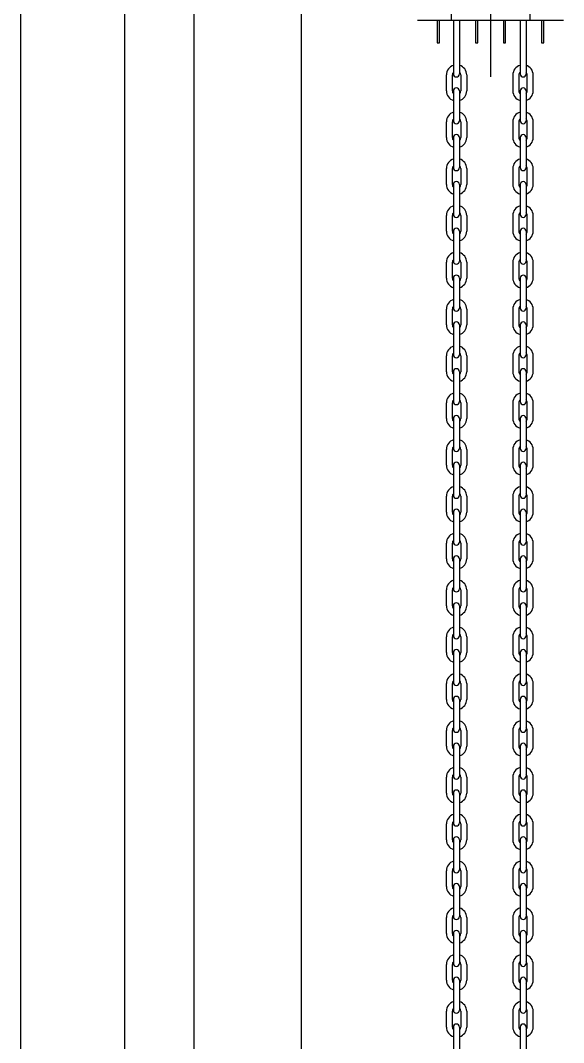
# Model space of a CAD drawing. Header units: millimetres. Extents: x 34479 to 326239, y 111570 to 168880.
# Drawn here: x 186574.2 to 186695.1, y 166955.7 to 167183.5 of the extents above; entities that cross this region are included whole.
import ezdxf

# ---------------------------------------------------------------- set-up
doc = ezdxf.new("R2010")
doc.units = ezdxf.units.MM
doc.header["$LTSCALE"] = 100
doc.header["$MEASUREMENT"] = 0
doc.layers.get('0').update_dxf_attribs({"linetype": 'CONTINUOUS'})
doc.layers.add('OHD Frame', color=2, linetype='CONTINUOUS')

msp = doc.modelspace()

# ---------------------------------------------------------------- linework, layer by layer
at = {"color": 1}
msp.add_line((186678.89, 167412.35, 0), (186678.89, 167170.9, 0), dxfattribs=at)
at = {"color": 3}
for p, q in [((186597.45, 163432.59, 0), (186597.45, 167289.71, 0)), ((186612.85, 163432.59, 0), (186612.85, 167289.71, 0))]:
    msp.add_line(p, q, dxfattribs=at)
at = {"color": 0}
for p, q in [((186670.14, 167217.98, 0), (186670.14, 167183.48, 0)), ((186687.64, 167217.98, 0), (186687.64, 167183.48, 0)), ((186695.14, 167183.48, 0), (186662.64, 167183.48, 0))]:
    msp.add_line(p, q, dxfattribs=at)
at = {"color": 7, "linetype": 'Continuous'}
for p, q in [((186670.61, 167183.48, 0), (186670.61, 167171.55, 0)), ((186671.94, 167183.48, 0), (186671.94, 167171.55, 0)), ((186685.48, 167183.48, 0), (186685.48, 167171.55, 0)), ((186686.82, 167183.48, 0), (186686.82, 167171.55, 0)), ((186669.04, 167167.78, 0), (186669.04, 167171.32, 0)), ((186670.38, 167167.78, 0), (186670.38, 167171.32, 0)), ((186672.24, 167171.32, 0), (186672.24, 167167.78, 0)), ((186673.58, 167171.32, 0), (186673.58, 167167.78, 0)), ((186683.85, 167171.32, 0), (186683.85, 167167.78, 0)), ((186685.18, 167171.32, 0), (186685.18, 167167.78, 0)), ((186687.05, 167167.78, 0), (186687.05, 167171.32, 0)), ((186688.38, 167167.78, 0), (186688.38, 167171.32, 0)), ((186670.61, 167167.78, 0), (186670.61, 167161.12, 0)), ((186671.94, 167167.78, 0), (186671.94, 167161.12, 0)), ((186685.48, 167167.78, 0), (186685.48, 167161.12, 0)), ((186686.82, 167167.78, 0), (186686.82, 167161.12, 0)), ((186669.04, 167157.35, 0), (186669.04, 167160.88, 0)), ((186670.38, 167157.35, 0), (186670.38, 167160.88, 0)), ((186672.24, 167160.88, 0), (186672.24, 167157.35, 0)), ((186673.58, 167160.88, 0), (186673.58, 167157.35, 0)), ((186683.85, 167160.88, 0), (186683.85, 167157.35, 0)), ((186685.18, 167160.88, 0), (186685.18, 167157.35, 0)), ((186687.05, 167157.35, 0), (186687.05, 167160.88, 0)), ((186688.38, 167157.35, 0), (186688.38, 167160.88, 0)), ((186670.61, 167157.35, 0), (186670.61, 167150.68, 0)), ((186671.94, 167157.35, 0), (186671.94, 167150.68, 0)), ((186685.48, 167157.35, 0), (186685.48, 167150.68, 0)), ((186686.82, 167157.35, 0), (186686.82, 167150.68, 0)), ((186669.04, 167146.92, 0), (186669.04, 167150.45, 0)), ((186670.38, 167146.92, 0), (186670.38, 167150.45, 0)), ((186672.24, 167150.45, 0), (186672.24, 167146.92, 0)), ((186673.58, 167150.45, 0), (186673.58, 167146.92, 0)), ((186683.85, 167150.45, 0), (186683.85, 167146.92, 0)), ((186685.18, 167150.45, 0), (186685.18, 167146.92, 0)), ((186687.05, 167146.92, 0), (186687.05, 167150.45, 0)), ((186688.38, 167146.92, 0), (186688.38, 167150.45, 0)), ((186670.61, 167146.92, 0), (186670.61, 167140.25, 0)), ((186671.94, 167146.92, 0), (186671.94, 167140.25, 0)), ((186685.48, 167146.92, 0), (186685.48, 167140.25, 0)), ((186686.82, 167146.92, 0), (186686.82, 167140.25, 0)), ((186669.04, 167136.48, 0), (186669.04, 167140.02, 0)), ((186670.38, 167136.48, 0), (186670.38, 167140.02, 0)), ((186672.24, 167140.02, 0), (186672.24, 167136.48, 0)), ((186673.58, 167140.02, 0), (186673.58, 167136.48, 0)), ((186683.85, 167140.02, 0), (186683.85, 167136.48, 0)), ((186685.18, 167140.02, 0), (186685.18, 167136.48, 0)), ((186687.05, 167136.48, 0), (186687.05, 167140.02, 0)), ((186688.38, 167136.48, 0), (186688.38, 167140.02, 0)), ((186670.61, 167136.48, 0), (186670.61, 167129.82, 0)), ((186671.94, 167136.48, 0), (186671.94, 167129.82, 0)), ((186685.48, 167136.48, 0), (186685.48, 167129.82, 0)), ((186686.82, 167136.48, 0), (186686.82, 167129.82, 0)), ((186669.04, 167126.05, 0), (186669.04, 167129.58, 0)), ((186670.38, 167126.05, 0), (186670.38, 167129.58, 0)), ((186672.24, 167129.58, 0), (186672.24, 167126.05, 0)), ((186673.58, 167129.58, 0), (186673.58, 167126.05, 0)), ((186683.85, 167129.58, 0), (186683.85, 167126.05, 0)), ((186685.18, 167129.58, 0), (186685.18, 167126.05, 0)), ((186687.05, 167126.05, 0), (186687.05, 167129.58, 0)), ((186688.38, 167126.05, 0), (186688.38, 167129.58, 0)), ((186670.61, 167126.05, 0), (186670.61, 167119.38, 0)), ((186671.94, 167126.05, 0), (186671.94, 167119.38, 0)), ((186685.48, 167126.05, 0), (186685.48, 167119.38, 0)), ((186686.82, 167126.05, 0), (186686.82, 167119.38, 0)), ((186669.04, 167115.62, 0), (186669.04, 167119.15, 0)), ((186670.38, 167115.62, 0), (186670.38, 167119.15, 0)), ((186672.24, 167119.15, 0), (186672.24, 167115.62, 0)), ((186673.58, 167119.15, 0), (186673.58, 167115.62, 0)), ((186683.85, 167119.15, 0), (186683.85, 167115.62, 0)), ((186685.18, 167119.15, 0), (186685.18, 167115.62, 0)), ((186687.05, 167115.62, 0), (186687.05, 167119.15, 0)), ((186688.38, 167115.62, 0), (186688.38, 167119.15, 0)), ((186670.61, 167115.62, 0), (186670.61, 167108.95, 0)), ((186671.94, 167115.62, 0), (186671.94, 167108.95, 0)), ((186685.48, 167115.62, 0), (186685.48, 167108.95, 0)), ((186686.82, 167115.62, 0), (186686.82, 167108.95, 0)), ((186669.04, 167105.18, 0), (186669.04, 167108.72, 0)), ((186670.38, 167105.18, 0), (186670.38, 167108.72, 0)), ((186672.24, 167108.72, 0), (186672.24, 167105.18, 0)), ((186673.58, 167108.72, 0), (186673.58, 167105.18, 0)), ((186683.85, 167108.72, 0), (186683.85, 167105.18, 0)), ((186685.18, 167108.72, 0), (186685.18, 167105.18, 0)), ((186687.05, 167105.18, 0), (186687.05, 167108.72, 0)), ((186688.38, 167105.18, 0), (186688.38, 167108.72, 0)), ((186670.61, 167105.18, 0), (186670.61, 167098.52, 0)), ((186671.94, 167105.18, 0), (186671.94, 167098.52, 0)), ((186685.48, 167105.18, 0), (186685.48, 167098.52, 0)), ((186686.82, 167105.18, 0), (186686.82, 167098.52, 0)), ((186669.04, 167094.75, 0), (186669.04, 167098.28, 0)), ((186670.38, 167094.75, 0), (186670.38, 167098.28, 0)), ((186672.24, 167098.28, 0), (186672.24, 167094.75, 0)), ((186673.58, 167098.28, 0), (186673.58, 167094.75, 0)), ((186683.85, 167098.28, 0), (186683.85, 167094.75, 0)), ((186685.18, 167098.28, 0), (186685.18, 167094.75, 0)), ((186687.05, 167094.75, 0), (186687.05, 167098.28, 0)), ((186688.38, 167094.75, 0), (186688.38, 167098.28, 0)), ((186670.61, 167094.75, 0), (186670.61, 167088.08, 0)), ((186671.94, 167094.75, 0), (186671.94, 167088.08, 0)), ((186685.48, 167094.75, 0), (186685.48, 167088.08, 0)), ((186686.82, 167094.75, 0), (186686.82, 167088.08, 0)), ((186669.04, 167084.32, 0), (186669.04, 167087.85, 0)), ((186670.38, 167084.32, 0), (186670.38, 167087.85, 0)), ((186672.24, 167087.85, 0), (186672.24, 167084.32, 0)), ((186673.58, 167087.85, 0), (186673.58, 167084.32, 0)), ((186683.85, 167087.85, 0), (186683.85, 167084.32, 0)), ((186685.18, 167087.85, 0), (186685.18, 167084.32, 0)), ((186687.05, 167084.32, 0), (186687.05, 167087.85, 0)), ((186688.38, 167084.32, 0), (186688.38, 167087.85, 0)), ((186670.61, 167084.32, 0), (186670.61, 167077.65, 0)), ((186670.61, 167084.32, 0), (186670.61, 167077.65, 0)), ((186671.94, 167084.32, 0), (186671.94, 167077.65, 0)), ((186671.94, 167084.32, 0), (186671.94, 167077.65, 0)), ((186685.48, 167084.32, 0), (186685.48, 167077.65, 0)), ((186685.48, 167084.32, 0), (186685.48, 167077.65, 0)), ((186686.82, 167084.32, 0), (186686.82, 167077.65, 0)), ((186686.82, 167084.32, 0), (186686.82, 167077.65, 0)), ((186669.04, 167073.88, 0), (186669.04, 167077.42, 0)), ((186670.38, 167073.88, 0), (186670.38, 167077.42, 0)), ((186672.24, 167077.42, 0), (186672.24, 167073.88, 0)), ((186673.58, 167077.42, 0), (186673.58, 167073.88, 0)), ((186683.85, 167077.42, 0), (186683.85, 167073.88, 0)), ((186685.18, 167077.42, 0), (186685.18, 167073.88, 0)), ((186687.05, 167073.88, 0), (186687.05, 167077.42, 0)), ((186688.38, 167073.88, 0), (186688.38, 167077.42, 0)), ((186670.61, 167073.88, 0), (186670.61, 167067.22, 0)), ((186671.94, 167073.88, 0), (186671.94, 167067.22, 0)), ((186685.48, 167073.88, 0), (186685.48, 167067.22, 0)), ((186686.82, 167073.88, 0), (186686.82, 167067.22, 0)), ((186669.04, 167063.45, 0), (186669.04, 167066.98, 0)), ((186669.04, 167063.45, 0), (186669.04, 167066.98, 0)), ((186670.38, 167063.45, 0), (186670.38, 167066.98, 0)), ((186670.38, 167063.45, 0), (186670.38, 167066.98, 0)), ((186672.24, 167066.98, 0), (186672.24, 167063.45, 0)), ((186672.24, 167066.98, 0), (186672.24, 167063.45, 0)), ((186673.58, 167066.98, 0), (186673.58, 167063.45, 0)), ((186673.58, 167066.98, 0), (186673.58, 167063.45, 0)), ((186683.85, 167066.98, 0), (186683.85, 167063.45, 0)), ((186683.85, 167066.98, 0), (186683.85, 167063.45, 0)), ((186685.18, 167066.98, 0), (186685.18, 167063.45, 0)), ((186685.18, 167066.98, 0), (186685.18, 167063.45, 0)), ((186687.05, 167063.45, 0), (186687.05, 167066.98, 0)), ((186687.05, 167063.45, 0), (186687.05, 167066.98, 0)), ((186688.38, 167063.45, 0), (186688.38, 167066.98, 0)), ((186688.38, 167063.45, 0), (186688.38, 167066.98, 0)), ((186670.61, 167063.45, 0), (186670.61, 167056.78, 0)), ((186670.61, 167063.45, 0), (186670.61, 167056.78, 0)), ((186671.94, 167063.45, 0), (186671.94, 167056.78, 0)), ((186671.94, 167063.45, 0), (186671.94, 167056.78, 0)), ((186685.48, 167063.45, 0), (186685.48, 167056.78, 0)), ((186685.48, 167063.45, 0), (186685.48, 167056.78, 0)), ((186686.82, 167063.45, 0), (186686.82, 167056.78, 0)), ((186686.82, 167063.45, 0), (186686.82, 167056.78, 0)), ((186669.04, 167053.02, 0), (186669.04, 167056.55, 0)), ((186670.38, 167053.02, 0), (186670.38, 167056.55, 0)), ((186672.24, 167056.55, 0), (186672.24, 167053.02, 0)), ((186673.58, 167056.55, 0), (186673.58, 167053.02, 0)), ((186683.85, 167056.55, 0), (186683.85, 167053.02, 0)), ((186685.18, 167056.55, 0), (186685.18, 167053.02, 0)), ((186687.05, 167053.02, 0), (186687.05, 167056.55, 0)), ((186688.38, 167053.02, 0), (186688.38, 167056.55, 0)), ((186670.61, 167053.02, 0), (186670.61, 167046.35, 0)), ((186671.94, 167053.02, 0), (186671.94, 167046.35, 0)), ((186685.48, 167053.02, 0), (186685.48, 167046.35, 0)), ((186686.82, 167053.02, 0), (186686.82, 167046.35, 0)), ((186669.04, 167042.58, 0), (186669.04, 167046.12, 0)), ((186670.38, 167042.58, 0), (186670.38, 167046.12, 0)), ((186672.24, 167046.12, 0), (186672.24, 167042.58, 0)), ((186673.58, 167046.12, 0), (186673.58, 167042.58, 0)), ((186683.85, 167046.12, 0), (186683.85, 167042.58, 0)), ((186685.18, 167046.12, 0), (186685.18, 167042.58, 0)), ((186687.05, 167042.58, 0), (186687.05, 167046.12, 0)), ((186688.38, 167042.58, 0), (186688.38, 167046.12, 0)), ((186670.61, 167042.58, 0), (186670.61, 167035.92, 0)), ((186671.94, 167042.58, 0), (186671.94, 167035.92, 0)), ((186685.48, 167042.58, 0), (186685.48, 167035.92, 0)), ((186686.82, 167042.58, 0), (186686.82, 167035.92, 0)), ((186669.04, 167032.15, 0), (186669.04, 167035.68, 0)), ((186670.38, 167032.15, 0), (186670.38, 167035.68, 0)), ((186672.24, 167035.68, 0), (186672.24, 167032.15, 0)), ((186673.58, 167035.68, 0), (186673.58, 167032.15, 0)), ((186683.85, 167035.68, 0), (186683.85, 167032.15, 0)), ((186685.18, 167035.68, 0), (186685.18, 167032.15, 0)), ((186687.05, 167032.15, 0), (186687.05, 167035.68, 0)), ((186688.38, 167032.15, 0), (186688.38, 167035.68, 0)), ((186670.61, 167032.15, 0), (186670.61, 167025.48, 0)), ((186671.94, 167032.15, 0), (186671.94, 167025.48, 0)), ((186685.48, 167032.15, 0), (186685.48, 167025.48, 0)), ((186686.82, 167032.15, 0), (186686.82, 167025.48, 0)), ((186669.04, 167021.72, 0), (186669.04, 167025.25, 0)), ((186670.38, 167021.72, 0), (186670.38, 167025.25, 0)), ((186672.24, 167025.25, 0), (186672.24, 167021.72, 0)), ((186673.58, 167025.25, 0), (186673.58, 167021.72, 0)), ((186683.85, 167025.25, 0), (186683.85, 167021.72, 0)), ((186685.18, 167025.25, 0), (186685.18, 167021.72, 0)), ((186687.05, 167021.72, 0), (186687.05, 167025.25, 0)), ((186688.38, 167021.72, 0), (186688.38, 167025.25, 0)), ((186670.61, 167021.72, 0), (186670.61, 167015.05, 0)), ((186671.94, 167021.72, 0), (186671.94, 167015.05, 0)), ((186685.48, 167021.72, 0), (186685.48, 167015.05, 0)), ((186686.82, 167021.72, 0), (186686.82, 167015.05, 0)), ((186669.04, 167011.28, 0), (186669.04, 167014.82, 0)), ((186670.38, 167011.28, 0), (186670.38, 167014.82, 0)), ((186672.24, 167014.82, 0), (186672.24, 167011.28, 0)), ((186673.58, 167014.82, 0), (186673.58, 167011.28, 0)), ((186683.85, 167014.82, 0), (186683.85, 167011.28, 0)), ((186685.18, 167014.82, 0), (186685.18, 167011.28, 0)), ((186687.05, 167011.28, 0), (186687.05, 167014.82, 0)), ((186688.38, 167011.28, 0), (186688.38, 167014.82, 0)), ((186670.61, 167011.28, 0), (186670.61, 167004.62, 0)), ((186671.94, 167011.28, 0), (186671.94, 167004.62, 0)), ((186685.48, 167011.28, 0), (186685.48, 167004.62, 0)), ((186686.82, 167011.28, 0), (186686.82, 167004.62, 0)), ((186669.04, 167000.85, 0), (186669.04, 167004.38, 0)), ((186670.38, 167000.85, 0), (186670.38, 167004.38, 0)), ((186672.24, 167004.38, 0), (186672.24, 167000.85, 0)), ((186673.58, 167004.38, 0), (186673.58, 167000.85, 0)), ((186683.85, 167004.38, 0), (186683.85, 167000.85, 0)), ((186685.18, 167004.38, 0), (186685.18, 167000.85, 0)), ((186687.05, 167000.85, 0), (186687.05, 167004.38, 0)), ((186688.38, 167000.85, 0), (186688.38, 167004.38, 0)), ((186670.61, 167000.85, 0), (186670.61, 166994.18, 0)), ((186670.61, 167000.85, 0), (186670.61, 166994.18, 0)), ((186671.94, 167000.85, 0), (186671.94, 166994.18, 0)), ((186671.94, 167000.85, 0), (186671.94, 166994.18, 0)), ((186685.48, 167000.85, 0), (186685.48, 166994.18, 0)), ((186685.48, 167000.85, 0), (186685.48, 166994.18, 0)), ((186686.82, 167000.85, 0), (186686.82, 166994.18, 0)), ((186686.82, 167000.85, 0), (186686.82, 166994.18, 0)), ((186669.04, 166990.42, 0), (186669.04, 166993.95, 0)), ((186669.04, 166990.42, 0), (186669.04, 166993.95, 0)), ((186670.38, 166990.42, 0), (186670.38, 166993.95, 0)), ((186670.38, 166990.42, 0), (186670.38, 166993.95, 0)), ((186672.24, 166993.95, 0), (186672.24, 166990.42, 0)), ((186672.24, 166993.95, 0), (186672.24, 166990.42, 0)), ((186673.58, 166993.95, 0), (186673.58, 166990.42, 0)), ((186673.58, 166993.95, 0), (186673.58, 166990.42, 0)), ((186683.85, 166993.95, 0), (186683.85, 166990.42, 0)), ((186683.85, 166993.95, 0), (186683.85, 166990.42, 0)), ((186685.18, 166993.95, 0), (186685.18, 166990.42, 0)), ((186685.18, 166993.95, 0), (186685.18, 166990.42, 0)), ((186687.05, 166990.42, 0), (186687.05, 166993.95, 0)), ((186687.05, 166990.42, 0), (186687.05, 166993.95, 0)), ((186688.38, 166990.42, 0), (186688.38, 166993.95, 0)), ((186688.38, 166990.42, 0), (186688.38, 166993.95, 0)), ((186670.61, 166990.42, 0), (186670.61, 166983.75, 0)), ((186671.94, 166990.42, 0), (186671.94, 166983.75, 0)), ((186685.48, 166990.42, 0), (186685.48, 166983.75, 0)), ((186686.82, 166990.42, 0), (186686.82, 166983.75, 0)), ((186669.04, 166979.98, 0), (186669.04, 166983.52, 0)), ((186670.38, 166979.98, 0), (186670.38, 166983.52, 0)), ((186672.24, 166983.52, 0), (186672.24, 166979.98, 0)), ((186673.58, 166983.52, 0), (186673.58, 166979.98, 0)), ((186683.85, 166983.52, 0), (186683.85, 166979.98, 0)), ((186685.18, 166983.52, 0), (186685.18, 166979.98, 0)), ((186687.05, 166979.98, 0), (186687.05, 166983.52, 0)), ((186688.38, 166979.98, 0), (186688.38, 166983.52, 0)), ((186670.61, 166979.98, 0), (186670.61, 166973.32, 0)), ((186671.94, 166979.98, 0), (186671.94, 166973.32, 0)), ((186685.48, 166979.98, 0), (186685.48, 166973.32, 0)), ((186686.82, 166979.98, 0), (186686.82, 166973.32, 0)), ((186669.04, 166969.55, 0), (186669.04, 166973.08, 0)), ((186670.38, 166969.55, 0), (186670.38, 166973.08, 0)), ((186672.24, 166973.08, 0), (186672.24, 166969.55, 0)), ((186673.58, 166973.08, 0), (186673.58, 166969.55, 0)), ((186683.85, 166973.08, 0), (186683.85, 166969.55, 0)), ((186685.18, 166973.08, 0), (186685.18, 166969.55, 0)), ((186687.05, 166969.55, 0), (186687.05, 166973.08, 0)), ((186688.38, 166969.55, 0), (186688.38, 166973.08, 0)), ((186670.61, 166969.55, 0), (186670.61, 166962.88, 0)), ((186671.94, 166969.55, 0), (186671.94, 166962.88, 0)), ((186685.48, 166969.55, 0), (186685.48, 166962.88, 0)), ((186686.82, 166969.55, 0), (186686.82, 166962.88, 0)), ((186669.04, 166959.12, 0), (186669.04, 166962.65, 0)), ((186670.38, 166959.12, 0), (186670.38, 166962.65, 0)), ((186672.24, 166962.65, 0), (186672.24, 166959.12, 0)), ((186673.58, 166962.65, 0), (186673.58, 166959.12, 0)), ((186683.85, 166962.65, 0), (186683.85, 166959.12, 0)), ((186685.18, 166962.65, 0), (186685.18, 166959.12, 0)), ((186687.05, 166959.12, 0), (186687.05, 166962.65, 0)), ((186688.38, 166959.12, 0), (186688.38, 166962.65, 0)), ((186670.61, 166959.12, 0), (186670.61, 166952.45, 0)), ((186671.94, 166959.12, 0), (186671.94, 166952.45, 0)), ((186685.48, 166959.12, 0), (186685.48, 166952.45, 0)), ((186686.82, 166959.12, 0), (186686.82, 166952.45, 0))]:
    msp.add_line(p, q, dxfattribs=at)
at = {"color": 0, "elevation": 0}
for points in [[(186667.53, 167178.48), (186667.53, 167183.48), (186667.03, 167183.48), (186667.03, 167178.48)], [(186676.03, 167178.48), (186676.03, 167183.48), (186675.53, 167183.48), (186675.53, 167178.48)], [(186682.25, 167178.48), (186682.25, 167183.48), (186681.75, 167183.48), (186681.75, 167178.48)], [(186690.75, 167178.48), (186690.75, 167183.48), (186690.25, 167183.48), (186690.25, 167178.48)]]:
    msp.add_lwpolyline(points, close=True, dxfattribs=at)
at = {"color": 7, "linetype": 'Continuous'}
for centre, radius, start, end in [((186671.28, 167171.32, 0), 2.23, 106.4768, 180), ((186671.34, 167171.32, 0), 2.23, 0, 73.5232), ((186686.08, 167171.32, 0), 2.23, 106.4768, 180), ((186686.15, 167171.32, 0), 2.23, 0, 73.5232), ((186671.28, 167171.32, 0), 0.9, 134.9422, 180), ((186671.28, 167171.55, 0), 0.667, 180, 0), ((186671.34, 167171.32, 0), 0.9, 0, 45.0578), ((186686.08, 167171.32, 0), 0.9, 134.9422, 180), ((186686.15, 167171.55, 0), 0.667, 180, 0), ((186686.15, 167171.32, 0), 0.9, 0, 45.0578), ((186671.28, 167167.78, 0), 2.23, 180, 253.5232), ((186671.28, 167167.78, 0), 0.9, 180, 225.0578), ((186671.28, 167167.78, 0), 0.667, 0, 180), ((186671.34, 167167.78, 0), 2.23, 286.4768, 0), ((186671.34, 167167.78, 0), 0.9, 314.9422, 0), ((186686.08, 167167.78, 0), 2.23, 180, 253.5232), ((186686.08, 167167.78, 0), 0.9, 180, 225.0578), ((186686.15, 167167.78, 0), 0.667, 0, 180), ((186686.15, 167167.78, 0), 2.23, 286.4768, 0), ((186686.15, 167167.78, 0), 0.9, 314.9422, 0), ((186671.28, 167160.88, 0), 2.23, 106.4768, 180), ((186671.34, 167160.88, 0), 2.23, 0, 73.5232), ((186686.08, 167160.88, 0), 2.23, 106.4768, 180), ((186686.15, 167160.88, 0), 2.23, 0, 73.5232), ((186671.28, 167160.88, 0), 0.9, 134.9422, 180), ((186671.28, 167161.12, 0), 0.667, 180, 0), ((186671.34, 167160.88, 0), 0.9, 0, 45.0578), ((186686.08, 167160.88, 0), 0.9, 134.9422, 180), ((186686.15, 167161.12, 0), 0.667, 180, 0), ((186686.15, 167160.88, 0), 0.9, 0, 45.0578), ((186671.28, 167157.35, 0), 2.23, 180, 253.5232), ((186671.28, 167157.35, 0), 0.9, 180, 225.0578), ((186671.28, 167157.35, 0), 0.667, 0, 180), ((186671.34, 167157.35, 0), 2.23, 286.4768, 0), ((186671.34, 167157.35, 0), 0.9, 314.9422, 0), ((186686.08, 167157.35, 0), 2.23, 180, 253.5232), ((186686.08, 167157.35, 0), 0.9, 180, 225.0578), ((186686.15, 167157.35, 0), 0.667, 0, 180), ((186686.15, 167157.35, 0), 2.23, 286.4768, 0), ((186686.15, 167157.35, 0), 0.9, 314.9422, 0), ((186671.28, 167150.45, 0), 2.23, 106.4768, 180), ((186671.28, 167150.45, 0), 0.9, 134.9422, 180), ((186671.28, 167150.68, 0), 0.667, 180, 0), ((186671.28, 167150.68, 0), 0.667, 180, 0), ((186671.34, 167150.45, 0), 2.23, 0, 73.5232), ((186671.34, 167150.45, 0), 0.9, 0, 45.0578), ((186686.08, 167150.45, 0), 2.23, 106.4768, 180), ((186686.08, 167150.45, 0), 0.9, 134.9422, 180), ((186686.15, 167150.68, 0), 0.667, 180, 0), ((186686.15, 167150.68, 0), 0.667, 180, 0), ((186686.15, 167150.45, 0), 2.23, 0, 73.5232), ((186686.15, 167150.45, 0), 0.9, 0, 45.0578), ((186671.28, 167146.92, 0), 2.23, 180, 253.5232), ((186671.28, 167146.92, 0), 2.23, 180, 253.5232), ((186671.28, 167146.92, 0), 0.9, 180, 225.0578), ((186671.28, 167146.92, 0), 0.9, 180, 225.0578), ((186671.28, 167146.92, 0), 0.667, 0, 180), ((186671.28, 167146.92, 0), 0.667, 0, 180), ((186671.34, 167146.92, 0), 2.23, 286.4768, 0), ((186671.34, 167146.92, 0), 0.9, 314.9422, 0), ((186671.34, 167146.92, 0), 2.23, 286.4768, 0), ((186671.34, 167146.92, 0), 0.9, 314.9422, 0), ((186686.08, 167146.92, 0), 2.23, 180, 253.5232), ((186686.08, 167146.92, 0), 2.23, 180, 253.5232), ((186686.08, 167146.92, 0), 0.9, 180, 225.0578), ((186686.08, 167146.92, 0), 0.9, 180, 225.0578), ((186686.15, 167146.92, 0), 0.667, 0, 180), ((186686.15, 167146.92, 0), 0.667, 0, 180), ((186686.15, 167146.92, 0), 2.23, 286.4768, 0), ((186686.15, 167146.92, 0), 0.9, 314.9422, 0), ((186686.15, 167146.92, 0), 2.23, 286.4768, 0), ((186686.15, 167146.92, 0), 0.9, 314.9422, 0), ((186671.28, 167140.02, 0), 2.23, 106.4768, 180), ((186671.34, 167140.02, 0), 2.23, 0, 73.5232), ((186686.08, 167140.02, 0), 2.23, 106.4768, 180), ((186686.15, 167140.02, 0), 2.23, 0, 73.5232), ((186671.28, 167140.02, 0), 0.9, 134.9422, 180), ((186671.28, 167140.25, 0), 0.667, 180, 0), ((186671.34, 167140.02, 0), 0.9, 0, 45.0578), ((186686.08, 167140.02, 0), 0.9, 134.9422, 180), ((186686.15, 167140.25, 0), 0.667, 180, 0), ((186686.15, 167140.02, 0), 0.9, 0, 45.0578), ((186671.28, 167136.48, 0), 0.667, 0, 180), ((186686.15, 167136.48, 0), 0.667, 0, 180), ((186671.28, 167136.48, 0), 2.23, 180, 253.5232), ((186671.28, 167136.48, 0), 0.9, 180, 225.0578), ((186671.34, 167136.48, 0), 2.23, 286.4768, 0), ((186671.34, 167136.48, 0), 0.9, 314.9422, 0), ((186686.08, 167136.48, 0), 2.23, 180, 253.5232), ((186686.08, 167136.48, 0), 0.9, 180, 225.0578), ((186686.15, 167136.48, 0), 2.23, 286.4768, 0), ((186686.15, 167136.48, 0), 0.9, 314.9422, 0), ((186671.28, 167129.58, 0), 2.23, 106.4768, 180), ((186671.28, 167129.58, 0), 0.9, 134.9422, 180), ((186671.28, 167129.82, 0), 0.667, 180, 0), ((186671.34, 167129.58, 0), 2.23, 0, 73.5232), ((186671.34, 167129.58, 0), 0.9, 0, 45.0578), ((186686.08, 167129.58, 0), 2.23, 106.4768, 180), ((186686.08, 167129.58, 0), 0.9, 134.9422, 180), ((186686.15, 167129.82, 0), 0.667, 180, 0), ((186686.15, 167129.58, 0), 2.23, 0, 73.5232), ((186686.15, 167129.58, 0), 0.9, 0, 45.0578), ((186671.28, 167126.05, 0), 2.23, 180, 253.5232), ((186671.28, 167126.05, 0), 0.9, 180, 225.0578), ((186671.28, 167126.05, 0), 0.667, 0, 180), ((186671.34, 167126.05, 0), 2.23, 286.4768, 0), ((186671.34, 167126.05, 0), 0.9, 314.9422, 0), ((186686.08, 167126.05, 0), 2.23, 180, 253.5232), ((186686.08, 167126.05, 0), 0.9, 180, 225.0578), ((186686.15, 167126.05, 0), 0.667, 0, 180), ((186686.15, 167126.05, 0), 2.23, 286.4768, 0), ((186686.15, 167126.05, 0), 0.9, 314.9422, 0), ((186671.28, 167119.15, 0), 2.23, 106.4768, 180), ((186671.34, 167119.15, 0), 2.23, 0, 73.5232), ((186686.08, 167119.15, 0), 2.23, 106.4768, 180), ((186686.15, 167119.15, 0), 2.23, 0, 73.5232), ((186671.28, 167119.15, 0), 0.9, 134.9422, 180), ((186671.28, 167119.38, 0), 0.667, 180, 0), ((186671.34, 167119.15, 0), 0.9, 0, 45.0578), ((186686.08, 167119.15, 0), 0.9, 134.9422, 180), ((186686.15, 167119.38, 0), 0.667, 180, 0), ((186686.15, 167119.15, 0), 0.9, 0, 45.0578), ((186671.28, 167115.62, 0), 0.667, 0, 180), ((186686.15, 167115.62, 0), 0.667, 0, 180), ((186671.28, 167115.62, 0), 2.23, 180, 253.5232), ((186671.28, 167115.62, 0), 0.9, 180, 225.0578), ((186671.34, 167115.62, 0), 2.23, 286.4768, 0), ((186671.34, 167115.62, 0), 0.9, 314.9422, 0), ((186686.08, 167115.62, 0), 2.23, 180, 253.5232), ((186686.08, 167115.62, 0), 0.9, 180, 225.0578), ((186686.15, 167115.62, 0), 2.23, 286.4768, 0), ((186686.15, 167115.62, 0), 0.9, 314.9422, 0), ((186671.28, 167108.72, 0), 2.23, 106.4768, 180), ((186671.28, 167108.72, 0), 0.9, 134.9422, 180), ((186671.34, 167108.72, 0), 2.23, 0, 73.5232), ((186671.34, 167108.72, 0), 0.9, 0, 45.0578), ((186686.08, 167108.72, 0), 2.23, 106.4768, 180), ((186686.08, 167108.72, 0), 0.9, 134.9422, 180), ((186686.15, 167108.72, 0), 2.23, 0, 73.5232), ((186686.15, 167108.72, 0), 0.9, 0, 45.0578), ((186671.28, 167108.95, 0), 0.667, 180, 0), ((186686.15, 167108.95, 0), 0.667, 180, 0), ((186671.28, 167105.18, 0), 2.23, 180, 253.5232), ((186671.28, 167105.18, 0), 0.9, 180, 225.0578), ((186671.28, 167105.18, 0), 0.667, 0, 180), ((186671.34, 167105.18, 0), 2.23, 286.4768, 0), ((186671.34, 167105.18, 0), 0.9, 314.9422, 0), ((186686.08, 167105.18, 0), 2.23, 180, 253.5232), ((186686.08, 167105.18, 0), 0.9, 180, 225.0578), ((186686.15, 167105.18, 0), 0.667, 0, 180), ((186686.15, 167105.18, 0), 2.23, 286.4768, 0), ((186686.15, 167105.18, 0), 0.9, 314.9422, 0), ((186671.28, 167098.28, 0), 2.23, 106.4768, 180), ((186671.34, 167098.28, 0), 2.23, 0, 73.5232), ((186686.08, 167098.28, 0), 2.23, 106.4768, 180), ((186686.15, 167098.28, 0), 2.23, 0, 73.5232), ((186671.28, 167098.28, 0), 0.9, 134.9422, 180), ((186671.28, 167098.52, 0), 0.667, 180, 0), ((186671.34, 167098.28, 0), 0.9, 0, 45.0578), ((186686.08, 167098.28, 0), 0.9, 134.9422, 180), ((186686.15, 167098.52, 0), 0.667, 180, 0), ((186686.15, 167098.28, 0), 0.9, 0, 45.0578), ((186671.28, 167094.75, 0), 2.23, 180, 253.5232), ((186671.28, 167094.75, 0), 0.9, 180, 225.0578), ((186671.28, 167094.75, 0), 0.667, 0, 180), ((186671.34, 167094.75, 0), 2.23, 286.4768, 0), ((186671.34, 167094.75, 0), 0.9, 314.9422, 0), ((186686.08, 167094.75, 0), 2.23, 180, 253.5232), ((186686.08, 167094.75, 0), 0.9, 180, 225.0578), ((186686.15, 167094.75, 0), 0.667, 0, 180), ((186686.15, 167094.75, 0), 2.23, 286.4768, 0), ((186686.15, 167094.75, 0), 0.9, 314.9422, 0), ((186671.28, 167087.85, 0), 2.23, 106.4768, 180), ((186671.34, 167087.85, 0), 2.23, 0, 73.5232), ((186686.08, 167087.85, 0), 2.23, 106.4768, 180), ((186686.15, 167087.85, 0), 2.23, 0, 73.5232), ((186671.28, 167087.85, 0), 0.9, 134.9422, 180), ((186671.28, 167088.08, 0), 0.667, 180, 0), ((186671.34, 167087.85, 0), 0.9, 0, 45.0578), ((186686.08, 167087.85, 0), 0.9, 134.9422, 180), ((186686.15, 167088.08, 0), 0.667, 180, 0), ((186686.15, 167087.85, 0), 0.9, 0, 45.0578), ((186671.28, 167084.32, 0), 2.23, 180, 253.5232), ((186671.28, 167084.32, 0), 0.9, 180, 225.0578), ((186671.28, 167084.32, 0), 0.667, 0, 180), ((186671.28, 167084.32, 0), 0.667, 0, 180), ((186671.34, 167084.32, 0), 2.23, 286.4768, 0), ((186671.34, 167084.32, 0), 0.9, 314.9422, 0), ((186686.08, 167084.32, 0), 2.23, 180, 253.5232), ((186686.08, 167084.32, 0), 0.9, 180, 225.0578), ((186686.15, 167084.32, 0), 0.667, 0, 180), ((186686.15, 167084.32, 0), 0.667, 0, 180), ((186686.15, 167084.32, 0), 2.23, 286.4768, 0), ((186686.15, 167084.32, 0), 0.9, 314.9422, 0), ((186671.28, 167077.42, 0), 2.23, 106.4768, 180), ((186671.28, 167077.42, 0), 0.9, 134.9422, 180), ((186671.28, 167077.65, 0), 0.667, 180, 0), ((186671.28, 167077.65, 0), 0.667, 180, 0), ((186671.34, 167077.42, 0), 2.23, 0, 73.5232), ((186671.34, 167077.42, 0), 0.9, 0, 45.0578), ((186686.08, 167077.42, 0), 2.23, 106.4768, 180), ((186686.08, 167077.42, 0), 0.9, 134.9422, 180), ((186686.15, 167077.65, 0), 0.667, 180, 0), ((186686.15, 167077.65, 0), 0.667, 180, 0), ((186686.15, 167077.42, 0), 2.23, 0, 73.5232), ((186686.15, 167077.42, 0), 0.9, 0, 45.0578), ((186671.28, 167073.88, 0), 2.23, 180, 253.5232), ((186671.28, 167073.88, 0), 0.9, 180, 225.0578), ((186671.28, 167073.88, 0), 0.667, 0, 180), ((186671.34, 167073.88, 0), 2.23, 286.4768, 0), ((186671.34, 167073.88, 0), 0.9, 314.9422, 0), ((186686.08, 167073.88, 0), 2.23, 180, 253.5232), ((186686.08, 167073.88, 0), 0.9, 180, 225.0578), ((186686.15, 167073.88, 0), 0.667, 0, 180), ((186686.15, 167073.88, 0), 2.23, 286.4768, 0), ((186686.15, 167073.88, 0), 0.9, 314.9422, 0), ((186671.28, 167066.98, 0), 2.23, 106.4768, 180), ((186671.34, 167066.98, 0), 2.23, 0, 73.5232), ((186686.08, 167066.98, 0), 2.23, 106.4768, 180), ((186686.15, 167066.98, 0), 2.23, 0, 73.5232), ((186671.28, 167066.98, 0), 0.9, 134.9422, 180), ((186671.28, 167067.22, 0), 0.667, 180, 0), ((186671.28, 167067.22, 0), 0.667, 180, 0), ((186671.34, 167066.98, 0), 0.9, 0, 45.0578), ((186686.08, 167066.98, 0), 0.9, 134.9422, 180), ((186686.15, 167067.22, 0), 0.667, 180, 0), ((186686.15, 167067.22, 0), 0.667, 180, 0), ((186686.15, 167066.98, 0), 0.9, 0, 45.0578), ((186671.28, 167063.45, 0), 0.667, 0, 180), ((186671.28, 167063.45, 0), 0.667, 0, 180), ((186671.28, 167063.45, 0), 0.667, 0, 180), ((186686.15, 167063.45, 0), 0.667, 0, 180), ((186686.15, 167063.45, 0), 0.667, 0, 180), ((186686.15, 167063.45, 0), 0.667, 0, 180), ((186671.28, 167063.45, 0), 2.23, 180, 253.5232), ((186671.28, 167063.45, 0), 2.23, 180, 253.5232), ((186671.28, 167063.45, 0), 0.9, 180, 225.0578), ((186671.28, 167063.45, 0), 0.9, 180, 225.0578), ((186671.34, 167063.45, 0), 2.23, 286.4768, 0), ((186671.34, 167063.45, 0), 0.9, 314.9422, 0), ((186671.34, 167063.45, 0), 2.23, 286.4768, 0), ((186671.34, 167063.45, 0), 0.9, 314.9422, 0), ((186686.08, 167063.45, 0), 2.23, 180, 253.5232), ((186686.08, 167063.45, 0), 2.23, 180, 253.5232), ((186686.08, 167063.45, 0), 0.9, 180, 225.0578), ((186686.08, 167063.45, 0), 0.9, 180, 225.0578), ((186686.15, 167063.45, 0), 2.23, 286.4768, 0), ((186686.15, 167063.45, 0), 0.9, 314.9422, 0), ((186686.15, 167063.45, 0), 2.23, 286.4768, 0), ((186686.15, 167063.45, 0), 0.9, 314.9422, 0), ((186671.28, 167056.55, 0), 2.23, 106.4768, 180), ((186671.28, 167056.55, 0), 0.9, 134.9422, 180), ((186671.34, 167056.55, 0), 2.23, 0, 73.5232), ((186671.34, 167056.55, 0), 0.9, 0, 45.0578), ((186686.08, 167056.55, 0), 2.23, 106.4768, 180), ((186686.08, 167056.55, 0), 0.9, 134.9422, 180), ((186686.15, 167056.55, 0), 2.23, 0, 73.5232), ((186686.15, 167056.55, 0), 0.9, 0, 45.0578), ((186671.28, 167056.78, 0), 0.667, 180, 0), ((186671.28, 167056.78, 0), 0.667, 180, 0), ((186686.15, 167056.78, 0), 0.667, 180, 0), ((186686.15, 167056.78, 0), 0.667, 180, 0), ((186671.28, 167053.02, 0), 2.23, 180, 253.5232), ((186671.28, 167053.02, 0), 0.9, 180, 225.0578), ((186671.28, 167053.02, 0), 0.667, 0, 180), ((186671.34, 167053.02, 0), 2.23, 286.4768, 0), ((186671.34, 167053.02, 0), 0.9, 314.9422, 0), ((186686.08, 167053.02, 0), 2.23, 180, 253.5232), ((186686.08, 167053.02, 0), 0.9, 180, 225.0578), ((186686.15, 167053.02, 0), 0.667, 0, 180), ((186686.15, 167053.02, 0), 2.23, 286.4768, 0), ((186686.15, 167053.02, 0), 0.9, 314.9422, 0), ((186671.28, 167046.12, 0), 2.23, 106.4768, 180), ((186671.34, 167046.12, 0), 2.23, 0, 73.5232), ((186686.08, 167046.12, 0), 2.23, 106.4768, 180), ((186686.15, 167046.12, 0), 2.23, 0, 73.5232), ((186671.28, 167046.12, 0), 0.9, 134.9422, 180), ((186671.28, 167046.35, 0), 0.667, 180, 0), ((186671.34, 167046.12, 0), 0.9, 0, 45.0578), ((186686.08, 167046.12, 0), 0.9, 134.9422, 180), ((186686.15, 167046.35, 0), 0.667, 180, 0), ((186686.15, 167046.12, 0), 0.9, 0, 45.0578), ((186671.28, 167042.58, 0), 0.667, 0, 180), ((186686.15, 167042.58, 0), 0.667, 0, 180), ((186671.28, 167042.58, 0), 2.23, 180, 253.5232), ((186671.28, 167042.58, 0), 0.9, 180, 225.0578), ((186671.34, 167042.58, 0), 2.23, 286.4768, 0), ((186671.34, 167042.58, 0), 0.9, 314.9422, 0), ((186686.08, 167042.58, 0), 2.23, 180, 253.5232), ((186686.08, 167042.58, 0), 0.9, 180, 225.0578), ((186686.15, 167042.58, 0), 2.23, 286.4768, 0), ((186686.15, 167042.58, 0), 0.9, 314.9422, 0), ((186671.28, 167035.68, 0), 2.23, 106.4768, 180), ((186671.34, 167035.68, 0), 2.23, 0, 73.5232), ((186686.08, 167035.68, 0), 2.23, 106.4768, 180), ((186686.15, 167035.68, 0), 2.23, 0, 73.5232), ((186671.28, 167035.68, 0), 0.9, 134.9422, 180), ((186671.28, 167035.92, 0), 0.667, 180, 0), ((186671.34, 167035.68, 0), 0.9, 0, 45.0578), ((186686.08, 167035.68, 0), 0.9, 134.9422, 180), ((186686.15, 167035.92, 0), 0.667, 180, 0), ((186686.15, 167035.68, 0), 0.9, 0, 45.0578), ((186671.28, 167032.15, 0), 2.23, 180, 253.5232), ((186671.28, 167032.15, 0), 0.9, 180, 225.0578), ((186671.28, 167032.15, 0), 0.667, 0, 180), ((186671.34, 167032.15, 0), 2.23, 286.4768, 0), ((186671.34, 167032.15, 0), 0.9, 314.9422, 0), ((186686.08, 167032.15, 0), 2.23, 180, 253.5232), ((186686.08, 167032.15, 0), 0.9, 180, 225.0578), ((186686.15, 167032.15, 0), 0.667, 0, 180), ((186686.15, 167032.15, 0), 2.23, 286.4768, 0), ((186686.15, 167032.15, 0), 0.9, 314.9422, 0), ((186671.28, 167025.25, 0), 2.23, 106.4768, 180), ((186671.34, 167025.25, 0), 2.23, 0, 73.5232), ((186686.08, 167025.25, 0), 2.23, 106.4768, 180), ((186686.15, 167025.25, 0), 2.23, 0, 73.5232), ((186671.28, 167025.25, 0), 0.9, 134.9422, 180), ((186671.28, 167025.48, 0), 0.667, 180, 0), ((186671.34, 167025.25, 0), 0.9, 0, 45.0578), ((186686.08, 167025.25, 0), 0.9, 134.9422, 180), ((186686.15, 167025.48, 0), 0.667, 180, 0), ((186686.15, 167025.25, 0), 0.9, 0, 45.0578), ((186671.28, 167021.72, 0), 2.23, 180, 253.5232), ((186671.28, 167021.72, 0), 0.9, 180, 225.0578), ((186671.28, 167021.72, 0), 0.667, 0, 180), ((186671.34, 167021.72, 0), 2.23, 286.4768, 0), ((186671.34, 167021.72, 0), 0.9, 314.9422, 0), ((186686.08, 167021.72, 0), 2.23, 180, 253.5232), ((186686.08, 167021.72, 0), 0.9, 180, 225.0578), ((186686.15, 167021.72, 0), 0.667, 0, 180), ((186686.15, 167021.72, 0), 2.23, 286.4768, 0), ((186686.15, 167021.72, 0), 0.9, 314.9422, 0), ((186671.28, 167014.82, 0), 2.23, 106.4768, 180), ((186671.34, 167014.82, 0), 2.23, 0, 73.5232), ((186686.08, 167014.82, 0), 2.23, 106.4768, 180), ((186686.15, 167014.82, 0), 2.23, 0, 73.5232), ((186671.28, 167014.82, 0), 0.9, 134.9422, 180), ((186671.28, 167015.05, 0), 0.667, 180, 0), ((186671.34, 167014.82, 0), 0.9, 0, 45.0578), ((186686.08, 167014.82, 0), 0.9, 134.9422, 180), ((186686.15, 167015.05, 0), 0.667, 180, 0), ((186686.15, 167014.82, 0), 0.9, 0, 45.0578), ((186671.28, 167011.28, 0), 0.667, 0, 180), ((186686.15, 167011.28, 0), 0.667, 0, 180), ((186671.28, 167011.28, 0), 2.23, 180, 253.5232), ((186671.28, 167011.28, 0), 0.9, 180, 225.0578), ((186671.34, 167011.28, 0), 2.23, 286.4768, 0), ((186671.34, 167011.28, 0), 0.9, 314.9422, 0), ((186686.08, 167011.28, 0), 2.23, 180, 253.5232), ((186686.08, 167011.28, 0), 0.9, 180, 225.0578), ((186686.15, 167011.28, 0), 2.23, 286.4768, 0), ((186686.15, 167011.28, 0), 0.9, 314.9422, 0), ((186671.28, 167004.38, 0), 2.23, 106.4768, 180), ((186671.28, 167004.38, 0), 0.9, 134.9422, 180), ((186671.28, 167004.62, 0), 0.667, 180, 0), ((186671.34, 167004.38, 0), 2.23, 0, 73.5232), ((186671.34, 167004.38, 0), 0.9, 0, 45.0578), ((186686.08, 167004.38, 0), 2.23, 106.4768, 180), ((186686.08, 167004.38, 0), 0.9, 134.9422, 180), ((186686.15, 167004.62, 0), 0.667, 180, 0), ((186686.15, 167004.38, 0), 2.23, 0, 73.5232), ((186686.15, 167004.38, 0), 0.9, 0, 45.0578), ((186671.28, 167000.85, 0), 2.23, 180, 253.5232), ((186671.28, 167000.85, 0), 0.9, 180, 225.0578), ((186671.28, 167000.85, 0), 0.667, 0, 180), ((186671.34, 167000.85, 0), 2.23, 286.4768, 0), ((186671.34, 167000.85, 0), 0.9, 314.9422, 0), ((186686.08, 167000.85, 0), 2.23, 180, 253.5232), ((186686.08, 167000.85, 0), 0.9, 180, 225.0578), ((186686.15, 167000.85, 0), 0.667, 0, 180), ((186686.15, 167000.85, 0), 2.23, 286.4768, 0), ((186686.15, 167000.85, 0), 0.9, 314.9422, 0), ((186671.28, 166993.95, 0), 2.23, 106.4768, 180), ((186671.28, 166993.95, 0), 2.23, 106.4768, 180), ((186671.34, 166993.95, 0), 2.23, 0, 73.5232), ((186671.34, 166993.95, 0), 2.23, 0, 73.5232), ((186686.08, 166993.95, 0), 2.23, 106.4768, 180), ((186686.08, 166993.95, 0), 2.23, 106.4768, 180), ((186686.15, 166993.95, 0), 2.23, 0, 73.5232), ((186686.15, 166993.95, 0), 2.23, 0, 73.5232), ((186671.28, 166993.95, 0), 0.9, 134.9422, 180), ((186671.28, 166993.95, 0), 0.9, 134.9422, 180), ((186671.28, 166994.18, 0), 0.667, 180, 0), ((186671.28, 166994.18, 0), 0.667, 180, 0), ((186671.34, 166993.95, 0), 0.9, 0, 45.0578), ((186671.34, 166993.95, 0), 0.9, 0, 45.0578), ((186686.08, 166993.95, 0), 0.9, 134.9422, 180), ((186686.08, 166993.95, 0), 0.9, 134.9422, 180), ((186686.15, 166994.18, 0), 0.667, 180, 0), ((186686.15, 166994.18, 0), 0.667, 180, 0), ((186686.15, 166993.95, 0), 0.9, 0, 45.0578), ((186686.15, 166993.95, 0), 0.9, 0, 45.0578), ((186671.28, 166990.42, 0), 0.667, 0, 180), ((186671.28, 166990.42, 0), 0.667, 0, 180), ((186686.15, 166990.42, 0), 0.667, 0, 180), ((186686.15, 166990.42, 0), 0.667, 0, 180), ((186671.28, 166990.42, 0), 2.23, 180, 253.5232), ((186671.28, 166990.42, 0), 2.23, 180, 253.5232), ((186671.28, 166990.42, 0), 0.9, 180, 225.0578), ((186671.28, 166990.42, 0), 0.9, 180, 225.0578), ((186671.34, 166990.42, 0), 2.23, 286.4768, 0), ((186671.34, 166990.42, 0), 0.9, 314.9422, 0), ((186671.34, 166990.42, 0), 2.23, 286.4768, 0), ((186671.34, 166990.42, 0), 0.9, 314.9422, 0), ((186686.08, 166990.42, 0), 2.23, 180, 253.5232), ((186686.08, 166990.42, 0), 2.23, 180, 253.5232), ((186686.08, 166990.42, 0), 0.9, 180, 225.0578), ((186686.08, 166990.42, 0), 0.9, 180, 225.0578), ((186686.15, 166990.42, 0), 2.23, 286.4768, 0), ((186686.15, 166990.42, 0), 0.9, 314.9422, 0), ((186686.15, 166990.42, 0), 2.23, 286.4768, 0), ((186686.15, 166990.42, 0), 0.9, 314.9422, 0), ((186671.28, 166983.52, 0), 2.23, 106.4768, 180), ((186671.28, 166983.52, 0), 0.9, 134.9422, 180), ((186671.34, 166983.52, 0), 2.23, 0, 73.5232), ((186671.34, 166983.52, 0), 0.9, 0, 45.0578), ((186686.08, 166983.52, 0), 2.23, 106.4768, 180), ((186686.08, 166983.52, 0), 0.9, 134.9422, 180), ((186686.15, 166983.52, 0), 2.23, 0, 73.5232), ((186686.15, 166983.52, 0), 0.9, 0, 45.0578), ((186671.28, 166983.75, 0), 0.667, 180, 0), ((186686.15, 166983.75, 0), 0.667, 180, 0), ((186671.28, 166979.98, 0), 2.23, 180, 253.5232), ((186671.28, 166979.98, 0), 0.9, 180, 225.0578), ((186671.28, 166979.98, 0), 0.667, 0, 180), ((186671.34, 166979.98, 0), 2.23, 286.4768, 0), ((186671.34, 166979.98, 0), 0.9, 314.9422, 0), ((186686.08, 166979.98, 0), 2.23, 180, 253.5232), ((186686.08, 166979.98, 0), 0.9, 180, 225.0578), ((186686.15, 166979.98, 0), 0.667, 0, 180), ((186686.15, 166979.98, 0), 2.23, 286.4768, 0), ((186686.15, 166979.98, 0), 0.9, 314.9422, 0), ((186671.28, 166973.08, 0), 2.23, 106.4768, 180), ((186671.34, 166973.08, 0), 2.23, 0, 73.5232), ((186686.08, 166973.08, 0), 2.23, 106.4768, 180), ((186686.15, 166973.08, 0), 2.23, 0, 73.5232), ((186671.28, 166973.08, 0), 0.9, 134.9422, 180), ((186671.28, 166973.32, 0), 0.667, 180, 0), ((186671.28, 166973.32, 0), 0.667, 180, 0), ((186671.34, 166973.08, 0), 0.9, 0, 45.0578), ((186686.08, 166973.08, 0), 0.9, 134.9422, 180), ((186686.15, 166973.32, 0), 0.667, 180, 0), ((186686.15, 166973.32, 0), 0.667, 180, 0), ((186686.15, 166973.08, 0), 0.9, 0, 45.0578), ((186671.28, 166969.55, 0), 2.23, 180, 253.5232), ((186671.28, 166969.55, 0), 2.23, 180, 253.5232), ((186671.28, 166969.55, 0), 0.9, 180, 225.0578), ((186671.28, 166969.55, 0), 0.9, 180, 225.0578), ((186671.28, 166969.55, 0), 0.667, 0, 180), ((186671.28, 166969.55, 0), 0.667, 0, 180), ((186671.34, 166969.55, 0), 2.23, 286.4768, 0), ((186671.34, 166969.55, 0), 0.9, 314.9422, 0), ((186671.34, 166969.55, 0), 2.23, 286.4768, 0), ((186671.34, 166969.55, 0), 0.9, 314.9422, 0), ((186686.08, 166969.55, 0), 2.23, 180, 253.5232), ((186686.08, 166969.55, 0), 2.23, 180, 253.5232), ((186686.08, 166969.55, 0), 0.9, 180, 225.0578), ((186686.08, 166969.55, 0), 0.9, 180, 225.0578), ((186686.15, 166969.55, 0), 0.667, 0, 180), ((186686.15, 166969.55, 0), 0.667, 0, 180), ((186686.15, 166969.55, 0), 2.23, 286.4768, 0), ((186686.15, 166969.55, 0), 0.9, 314.9422, 0), ((186686.15, 166969.55, 0), 2.23, 286.4768, 0), ((186686.15, 166969.55, 0), 0.9, 314.9422, 0), ((186671.28, 166962.65, 0), 2.23, 106.4768, 180), ((186671.34, 166962.65, 0), 2.23, 0, 73.5232), ((186686.08, 166962.65, 0), 2.23, 106.4768, 180), ((186686.15, 166962.65, 0), 2.23, 0, 73.5232), ((186671.28, 166962.65, 0), 0.9, 134.9422, 180), ((186671.28, 166962.88, 0), 0.667, 180, 0), ((186671.34, 166962.65, 0), 0.9, 0, 45.0578), ((186686.08, 166962.65, 0), 0.9, 134.9422, 180), ((186686.15, 166962.88, 0), 0.667, 180, 0), ((186686.15, 166962.65, 0), 0.9, 0, 45.0578), ((186671.28, 166959.12, 0), 2.23, 180, 253.5232), ((186671.28, 166959.12, 0), 0.9, 180, 225.0578), ((186671.28, 166959.12, 0), 0.667, 0, 180), ((186671.34, 166959.12, 0), 2.23, 286.4768, 0), ((186671.34, 166959.12, 0), 0.9, 314.9422, 0), ((186686.08, 166959.12, 0), 2.23, 180, 253.5232), ((186686.08, 166959.12, 0), 0.9, 180, 225.0578), ((186686.15, 166959.12, 0), 0.667, 0, 180), ((186686.15, 166959.12, 0), 2.23, 286.4768, 0), ((186686.15, 166959.12, 0), 0.9, 314.9422, 0)]:
    msp.add_arc(centre, radius, start, end, dxfattribs=at)
at = {"layer": 'OHD Frame', "color": 1}
for p, q in [((186636.7, 167457.59, 0), (186636.7, 163432.59, 0)), ((186574.2, 167311.18, 0), (186574.2, 166020.09, 0))]:
    msp.add_line(p, q, dxfattribs=at)

doc.saveas('drawing.dxf')
